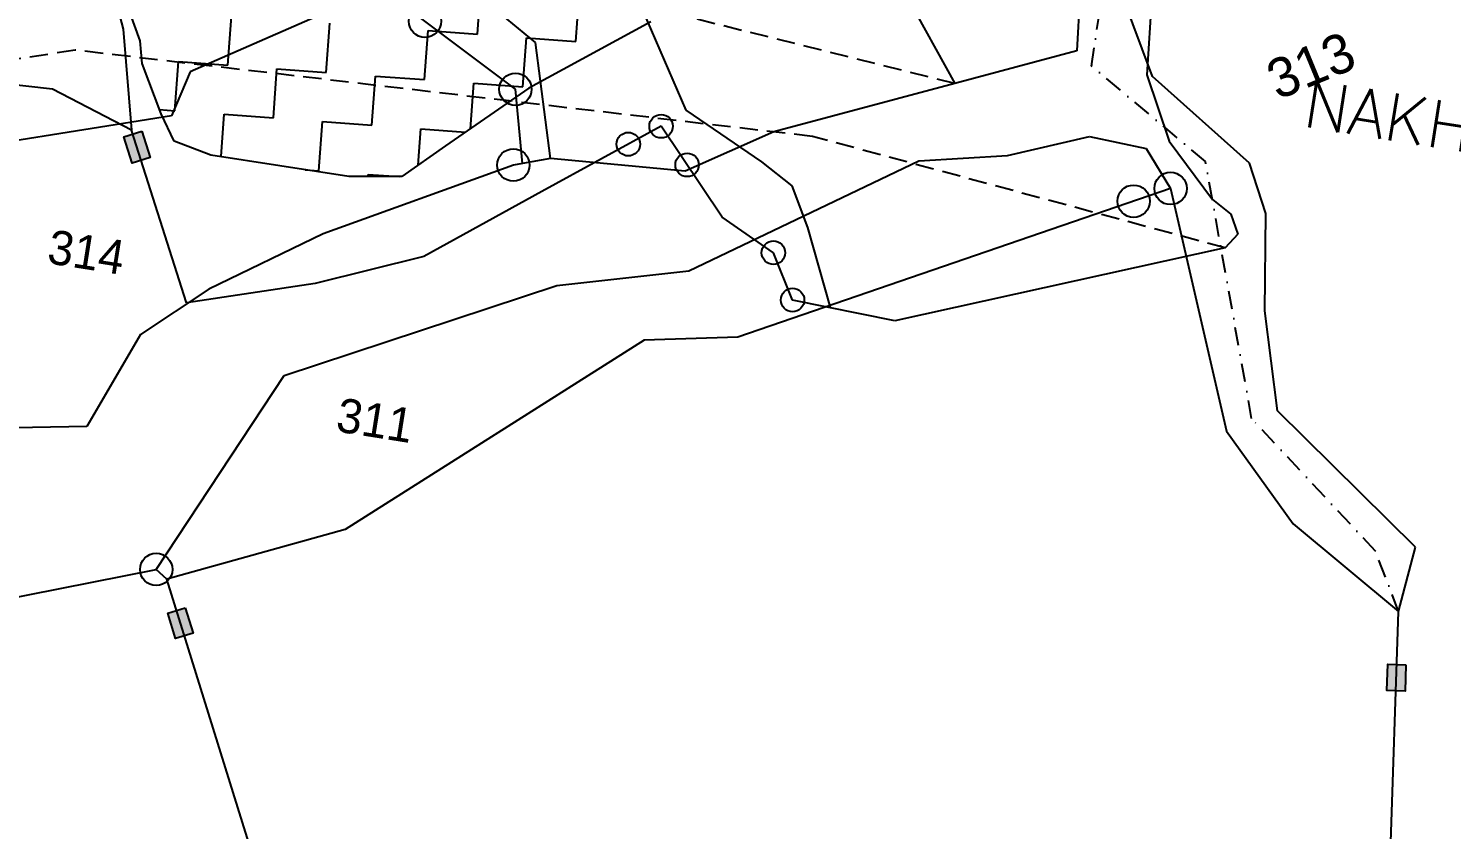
# Model space of a CAD drawing. Header units: metres. Extents: x 318079 to 324759, y 1863980 to 1868406.
# Drawn here: x 322936.6 to 323325.2, y 1865250.6 to 1865469.5 of the extents above; entities that cross this region are included whole.
import ezdxf

# ---------------------------------------------------------------- set-up
doc = ezdxf.new("R2010")
doc.units = ezdxf.units.M
doc.linetypes.add('DASHDOT', pattern=[1, 0.5, -0.25, 0, -0.25])
doc.linetypes.add('DASHED', pattern=[0.75, 0.5, -0.25])
for name, color, linetype in [('LINE_FOOTPATH', 1, 'DASHED'), ('LINE_WATER', 4, 'Continuous'), ('OFF', 1, 'Continuous'), ('POLY_HATCH', 12, 'Continuous'), ('POLY_PARCEL', 6, 'Continuous'), ('POLY_WATER', 4, 'Continuous'), ('TEXT_MAPOUT', 7, 'Continuous'), ('TEXT_PARCEL', 7, 'Continuous'), ('V_BOUND_LINE', 7, 'Continuous'), ('V_BOUND_STREAM_LINE', 7, 'DASHDOT')]:
    doc.layers.add(name, color=color, linetype=linetype)
doc.styles.get("Standard").update_dxf_attribs({"font": 'simplex.shx'})
doc.styles.add('TEXT_MAP', font='')
doc.styles.get('TEXT_MAP').set_extended_font_data('Kruti Dev 050')

msp = doc.modelspace()

# ---------------------------------------------------------------- hatches: boundary and pattern name
for points in [[(322964.9, 1865432.67), (322969.84, 1865434.25), (322967.56, 1865441.39), (322962.62, 1865439.82)], [(322976.79, 1865302.75), (322981.57, 1865304.22), (322979.44, 1865311.12), (322974.67, 1865309.65)], [(323307.48, 1865288.54), (323312.47, 1865288.37), (323312.72, 1865295.58), (323307.73, 1865295.75)]]:
    msp.add_hatch(color=256).paths.add_polyline_path(points)

# ---------------------------------------------------------------- linework, layer by layer
for points in [[(322967.56, 1865441.39), (322969.84, 1865434.25), (322964.9, 1865432.67), (322962.62, 1865439.82)], [(322979.44, 1865311.12), (322981.57, 1865304.22), (322976.79, 1865302.75), (322974.67, 1865309.65)], [(323312.72, 1865295.58), (323312.47, 1865288.37), (323307.48, 1865288.54), (323307.73, 1865295.75)]]:
    msp.add_lwpolyline(points, close=True)
for centre, radius in [((323044.87, 1865471.47), 4.42), ((323069.58, 1865452.87), 4.42), ((323109.35, 1865442.76), 3.21), ((323100.38, 1865437.86), 3.21), ((323069.01, 1865432.15), 4.42), ((323116.45, 1865432.2), 3.21), ((323248.45, 1865425.75), 4.42), ((323238.36, 1865422.27), 4.42), ((323140.01, 1865408.2), 3.21), ((323145.23, 1865395.27), 3.21), ((322971.49, 1865321.65), 4.42)]:
    msp.add_circle(centre, radius)
at = {"layer": 'LINE_FOOTPATH', "ltscale": 10}
for p, q in [((323189.54, 1865454.43), (323062.73, 1865486.09)), ((322949.35, 1865463.55), (322835.98, 1865445.88)), ((323150.66, 1865439.97), (322949.35, 1865463.55)), ((323263.36, 1865409.51), (323150.66, 1865439.97))]:
    msp.add_line(p, q, dxfattribs=at)
at = {"layer": 'LINE_WATER'}
for p, q in [((322959.23, 1865481.58), (322962.49, 1865469.25)), ((323075.05, 1865465.6), (323064.22, 1865474.53)), ((323104.24, 1865474.52), (323116.14, 1865447.15)), ((322962.49, 1865469.25), (322964.73, 1865441.73)), ((323079.19, 1865433.95), (323075.05, 1865465.6)), ((323116.14, 1865447.15), (323136.75, 1865433.02)), ((323136.75, 1865433.02), (323145.03, 1865426.49)), ((323145.03, 1865426.49), (323149.34, 1865415.12)), ((323149.34, 1865415.12), (323155.51, 1865393.19))]:
    msp.add_line(p, q, dxfattribs=at)
at = {"layer": 'OFF'}
msp.add_line((323310.72, 1865310.11), (323315.31, 1865327.72), dxfattribs=at)
at = {"layer": 'POLY_HATCH', "linetype": 'Continuous', "ltscale": 10}
for p, q in [((323059.18, 1865467.93), (323060.17, 1865481.36)), ((323086.04, 1865465.95), (323087.03, 1865479.38)), ((322991.03, 1865459.45), (322992.02, 1865472.88)), ((323017.89, 1865457.47), (323018.88, 1865470.9)), ((323044.76, 1865455.49), (323045.75, 1865468.92)), ((323045.75, 1865468.92), (323059.18, 1865467.93)), ((323071.62, 1865453.5), (323072.61, 1865466.94)), ((323072.61, 1865466.94), (323086.04, 1865465.95)), ((322976.61, 1865447.01), (322977.6, 1865460.44)), ((322977.6, 1865460.44), (322991.03, 1865459.45)), ((323003.47, 1865445.03), (323004.46, 1865458.46)), ((323004.46, 1865458.46), (323017.89, 1865457.47)), ((323030.33, 1865443.04), (323031.32, 1865456.48)), ((323031.32, 1865456.48), (323044.76, 1865455.49)), ((323057.27, 1865442.07), (323058.19, 1865454.5)), ((323058.19, 1865454.5), (323071.62, 1865453.5)), ((322972.42, 1865447.32), (322976.61, 1865447.01)), ((322989.19, 1865434.45), (322990.04, 1865446.02)), ((322990.04, 1865446.02), (323003.47, 1865445.03)), ((323015.91, 1865430.6), (323016.9, 1865444.03)), ((323016.9, 1865444.03), (323030.33, 1865443.04)), ((323043.04, 1865432.15), (323043.77, 1865442.05)), ((323043.77, 1865442.05), (323055.95, 1865441.16)), ((323012.15, 1865430.88), (323015.91, 1865430.6)), ((323029.3, 1865429.01), (323029.34, 1865429.61)), ((323029.34, 1865429.61), (323037.83, 1865428.99))]:
    msp.add_line(p, q, dxfattribs=at)
at = {"layer": 'POLY_HATCH'}
for p, q in [((322967.11, 1865466.12), (322963.69, 1865475.62)), ((323106.51, 1865471.25), (323073.25, 1865453.15)), ((322967.68, 1865459.91), (322967.11, 1865466.12)), ((322972.85, 1865446.16), (322967.68, 1865459.91)), ((323073.25, 1865453.15), (323050.46, 1865437.36)), ((322976.42, 1865438.7), (322972.85, 1865446.16)), ((322986.43, 1865434.88), (322976.42, 1865438.7)), ((323024.1, 1865429.02), (322986.43, 1865434.88)), ((323050.46, 1865437.36), (323038.52, 1865428.99)), ((323038.52, 1865428.99), (323024.1, 1865429.02))]:
    msp.add_line(p, q, dxfattribs=at)
at = {"layer": 'POLY_PARCEL'}
for p, q in [((323163.96, 1865500.66), (323189.54, 1865454.43)), ((323243.83, 1865485.32), (323241.94, 1865456.78)), ((323032.88, 1865480.5), (322980.72, 1865457.64)), ((323069.58, 1865452.87), (323032.88, 1865480.5)), ((322980.72, 1865457.64), (322975.68, 1865445.61)), ((322943.2, 1865452.88), (322917.66, 1865455.83)), ((323241.94, 1865456.78), (323248.06, 1865438.69)), ((322964.73, 1865441.73), (322943.2, 1865452.88)), ((323071.54, 1865432.6), (323069.58, 1865452.87)), ((322975.68, 1865445.61), (322914.54, 1865435.89)), ((322979.77, 1865394.51), (322964.73, 1865441.73)), ((323109.35, 1865442.76), (323076.74, 1865424.97)), ((323126.04, 1865417.94), (323109.35, 1865442.76)), ((323248.06, 1865438.69), (323259.86, 1865422.73)), ((323248.45, 1865425.75), (323130.32, 1865385.13)), ((323076.74, 1865424.97), (323044.56, 1865407.16)), ((323259.86, 1865422.73), (323264.89, 1865418.75)), ((323264.89, 1865418.75), (323266.83, 1865413.29)), ((323140.01, 1865408.2), (323126.04, 1865417.94)), ((323266.83, 1865413.29), (323263.36, 1865409.51)), ((323044.56, 1865407.16), (323014.86, 1865399.79)), ((323145.23, 1865395.27), (323140.01, 1865408.2)), ((323263.36, 1865409.51), (323173.12, 1865389.6)), ((323014.86, 1865399.79), (322979.77, 1865394.51)), ((323173.12, 1865389.6), (323145.23, 1865395.27)), ((323104.73, 1865384.32), (323023.06, 1865332.57)), ((323130.32, 1865385.13), (323104.73, 1865384.32)), ((323023.06, 1865332.57), (322974.41, 1865318.98)), ((322974.41, 1865318.98), (322971.49, 1865321.65)), ((323011.59, 1865199.1), (322974.41, 1865318.98))]:
    msp.add_line(p, q, dxfattribs=at)
at = {"layer": 'POLY_WATER'}
for p, q in [((323224.27, 1865489.57), (323222.82, 1865463.36)), ((323243.49, 1865456.32), (323234.16, 1865481.53)), ((323222.82, 1865463.36), (323189.54, 1865454.43)), ((323189.54, 1865454.43), (323140.11, 1865441.21)), ((323270, 1865432.7), (323243.49, 1865456.32)), ((323140.11, 1865441.21), (323115.91, 1865430.48)), ((323203.92, 1865434.78), (323226.27, 1865439.93)), ((323226.27, 1865439.93), (323241.79, 1865436.71)), ((323079.19, 1865433.95), (323071.54, 1865432.6)), ((323115.91, 1865430.48), (323079.19, 1865433.95)), ((323179.71, 1865433.27), (323203.92, 1865434.78)), ((323241.79, 1865436.71), (323248.45, 1865425.75)), ((323069.01, 1865432.15), (323017.07, 1865413.4)), ((323071.54, 1865432.6), (323069.01, 1865432.15)), ((323116.94, 1865403.25), (323179.71, 1865433.27)), ((323274.47, 1865418.87), (323270, 1865432.7)), ((323248.45, 1865425.75), (323263.76, 1865359.42)), ((323274.22, 1865392.3), (323274.47, 1865418.87)), ((323017.07, 1865413.4), (322985.87, 1865398.2)), ((323080.87, 1865399.2), (323116.94, 1865403.25)), ((323006.45, 1865374.68), (323080.87, 1865399.2)), ((322985.87, 1865398.2), (322967.17, 1865385.88)), ((323277.64, 1865364.97), (323274.22, 1865392.3)), ((322967.17, 1865385.88), (322952.56, 1865360.68)), ((322971.49, 1865321.65), (323006.45, 1865374.68)), ((323315.31, 1865327.72), (323277.64, 1865364.97)), ((322952.56, 1865360.68), (322910.15, 1865360.02)), ((323263.76, 1865359.42), (323281.9, 1865334.13)), ((323281.9, 1865334.13), (323310.72, 1865310.11)), ((322907.18, 1865308.95), (322971.49, 1865321.65))]:
    msp.add_line(p, q, dxfattribs=at)
at = {"layer": 'V_BOUND_LINE'}
msp.add_line((323303.41, 1865096.76), (323310.72, 1865310.11), dxfattribs=at)
at = {"layer": 'V_BOUND_STREAM_LINE', "ltscale": 10}
for p, q in [((323226.84, 1865459.22), (323231.43, 1865489.65)), ((323258, 1865433.14), (323226.84, 1865459.22)), ((323270.56, 1865362.93), (323258, 1865433.14)), ((323304.43, 1865326.64), (323270.56, 1865362.93)), ((323310.72, 1865310.11), (323304.43, 1865326.64))]:
    msp.add_line(p, q, dxfattribs=at)

# ---------------------------------------------------------------- texts
at = {"layer": 'TEXT_MAPOUT', "style": 'TEXT_MAP'}
msp.add_text('313', height=10.775, rotation=22.32, dxfattribs=at).set_placement((323277.68, 1865449.85))
at = {"layer": 'TEXT_MAPOUT'}
msp.add_text('NAKHRYAS', height=12.972, rotation=351.0062, dxfattribs=at).set_placement((323284.19, 1865442.73))
at = {"layer": 'TEXT_PARCEL', "style": 'TEXT_MAP'}
for s, p in [('314', (322941.4, 1865405.39)), ('311', (323020.23, 1865359.43))]:
    msp.add_text(s, height=9.34, rotation=351.0062, dxfattribs=at).set_placement(p)

doc.saveas('drawing.dxf')
